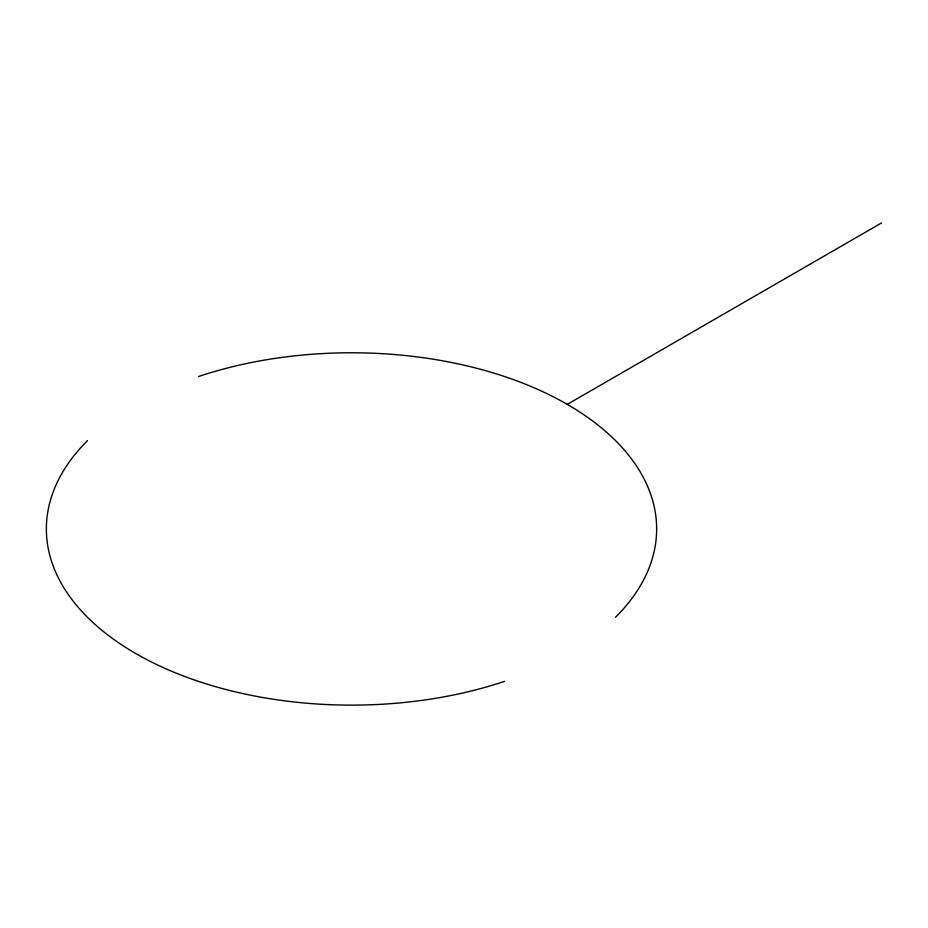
<?xml version="1.0" encoding="UTF-8"?>
<svg xmlns="http://www.w3.org/2000/svg" width="928" height="928" viewBox="0 0 928 928"><rect width="100%" height="100%" fill="white"/><g stroke="black" fill="none" stroke-linecap="round" stroke-linejoin="round"><path stroke-width="1.39" d="M198.522 376.513A305.138 176.169 0 0 1 567.275 404.376L881.6 222.906M567.275 404.376A305.138 176.169 0 0 1 615.531 617.271M504.484 681.384A305.138 176.169 0 0 1 135.732 653.521A305.138 176.169 0 0 1 87.476 440.626"/></g></svg>
